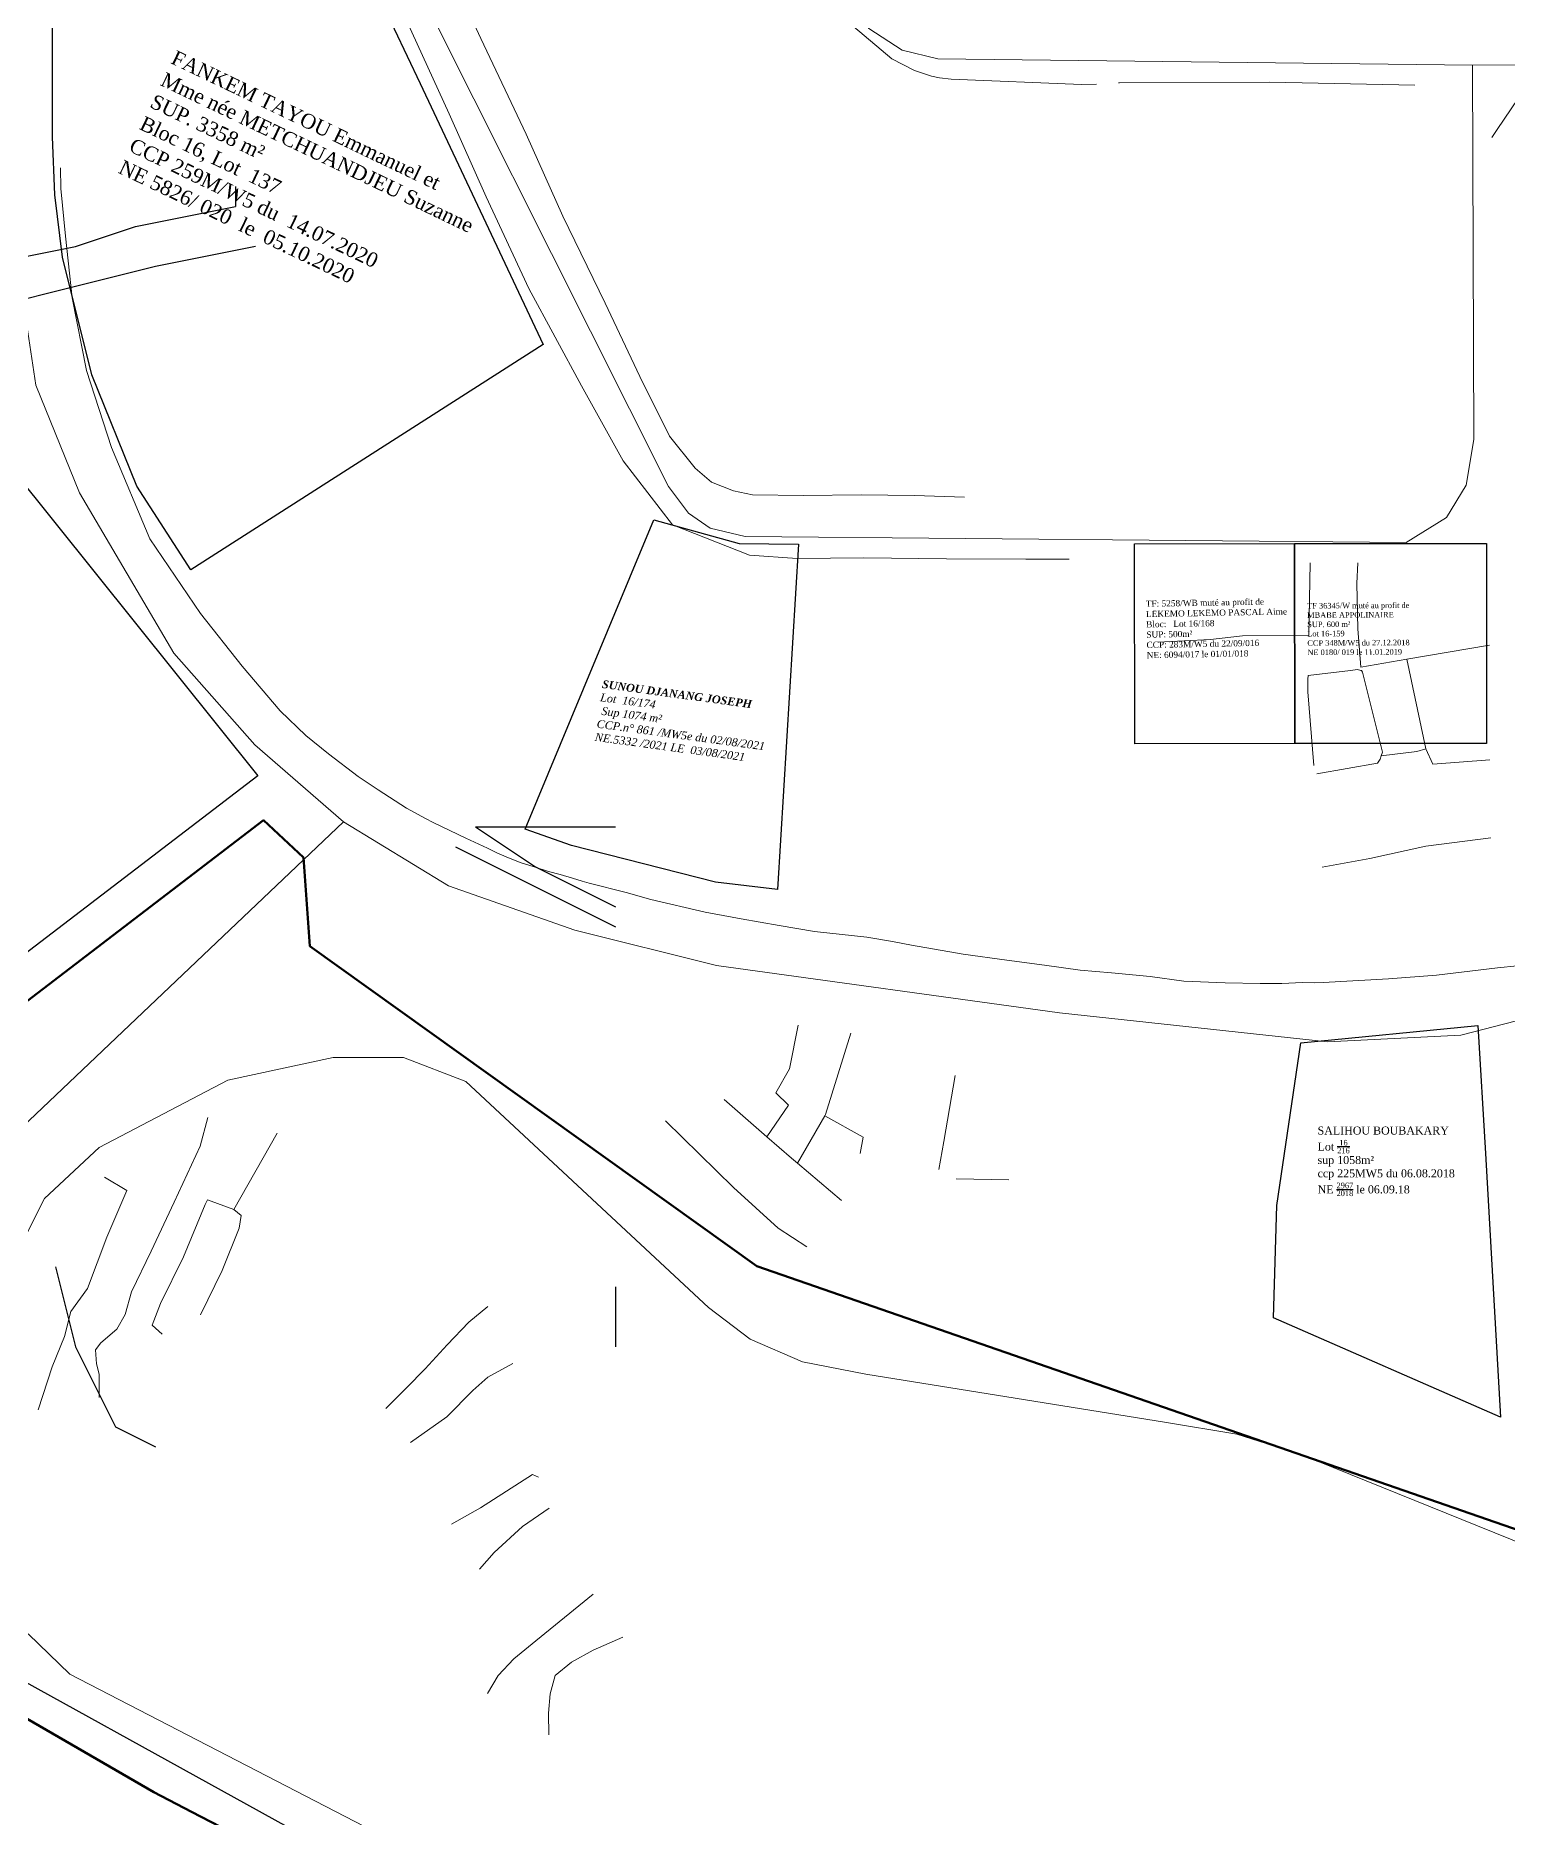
# Model space of a CAD drawing. Header units: millimetres. Extents: x 579832 to 917290, y 449831 to 1452191.
# Drawn here: x 581953.6 to 582137.6, y 450961.2 to 451183.9 of the extents above; entities that cross this region are included whole.
import ezdxf

# ---------------------------------------------------------------- set-up
doc = ezdxf.new("R2010")
doc.units = ezdxf.units.MM
doc.header["$LTSCALE"] = 10
doc.layers.add('drains_fossés', color=120, linetype='Continuous', lineweight=20)
doc.layers.add('Roads_others', color=24, linetype='Continuous', lineweight=9)
for name, color, linetype in [('end maj 26 02 2021', 7, 'Continuous'), ('MAJ JUILLET 06.07.2021', 7, 'Continuous'), ('MAJ JUILLET 2021', 7, 'Continuous'), ('TF 16274-w', 2, 'Continuous')]:
    doc.layers.add(name, color=color, linetype=linetype)
doc.styles.add('Times 1.0', font='times.ttf', dxfattribs={"width": 0.99, "height": 1})

msp = doc.modelspace()

# ---------------------------------------------------------------- linework, layer by layer
at = {"color": 5, "flags": 128}
msp.add_lwpolyline([(582030.9, 451123.36), (582041.59, 451120.38), (582049.02, 451120.29), (582046.36, 451077.12), (582038.64, 451078.07), (582020.63, 451082.65), (582014.83, 451084.67), (582022.11, 451102.21)], close=True, dxfattribs=at)
msp.add_lwpolyline([(582030.9, 451123.36), (582041.59, 451120.38), (582049.02, 451120.29), (582046.36, 451077.12), (582038.64, 451078.07), (582020.63, 451082.65), (582014.83, 451084.67), (582022.11, 451102.21)], close=True, dxfattribs=at)
msp.add_lwpolyline([(582030.9, 451123.36), (582041.59, 451120.38), (582049.02, 451120.29), (582046.36, 451077.12), (582038.64, 451078.07), (582020.63, 451082.65), (582014.83, 451084.67), (582022.11, 451102.21)], close=True, dxfattribs=at)
msp.add_lwpolyline([(582030.9, 451123.36), (582041.59, 451120.38), (582049.02, 451120.29), (582046.36, 451077.12), (582038.64, 451078.07), (582020.63, 451082.65), (582014.83, 451084.67), (582022.11, 451102.21)], close=True, dxfattribs=at)
at = {"layer": 'drains_fossés'}
for p, q in [((582112.79, 451108.88), (582112.95, 451117.98)), ((582112.79, 451108.88), (582112.95, 451117.98)), ((582125.06, 451105.91), (582135.36, 451107.7)), ((582125.06, 451105.91), (582135.36, 451107.7)), ((582119.28, 451104.91), (582125.06, 451105.91)), ((582119.28, 451104.91), (582125.06, 451105.91)), ((582127.4, 451094.74), (582125.06, 451105.91)), ((582127.4, 451094.74), (582125.06, 451105.91)), ((582045.03, 451046.23), (582039.69, 451050.88)), ((582045.03, 451046.23), (582039.69, 451050.88)), ((582048.87, 451042.93), (582052.3, 451048.85)), ((582048.87, 451042.93), (582052.3, 451048.85)), ((581978.43, 451037.16), (581983.84, 451046.67)), ((581978.43, 451037.16), (581983.84, 451046.67)), ((582054.38, 451038.28), (582048.87, 451042.93)), ((582054.38, 451038.28), (582048.87, 451042.93)), ((582075.31, 451040.83), (582068.71, 451040.99)), ((582075.31, 451040.83), (582068.71, 451040.99))]:
    msp.add_line(p, q, dxfattribs=at)
for points in [[(582086.24, 451177.79), (582084.38, 451177.78), (582068.09, 451178.44), (582066.61, 451178.58), (582065.62, 451178.78), (582064.51, 451179.19), (582063.51, 451179.51), (582060.68, 451180.96), (582055.86, 451185), (582053.49, 451187.53), (582051.62, 451191.06), (582048.17, 451198.15), (582044.03, 451206.93), (582042.32, 451210.59), (582041.78, 451211.18), (582034.48, 451214.51), (582034.43, 451214.54)], [(582086.24, 451177.79), (582084.38, 451177.78), (582068.09, 451178.44), (582066.61, 451178.58), (582065.62, 451178.78), (582064.51, 451179.19), (582063.51, 451179.51), (582060.68, 451180.96), (582055.86, 451185), (582053.49, 451187.53), (582051.62, 451191.06), (582048.17, 451198.15), (582044.03, 451206.93), (582042.32, 451210.59), (582041.78, 451211.18), (582034.48, 451214.51), (582034.43, 451214.54)], [(582082.85, 451118.43), (582077.43, 451118.43), (582067.49, 451118.48), (582057.17, 451118.59), (582048.85, 451118.53), (582042.89, 451118.91), (582033.25, 451122.74), (582027.09, 451130.74), (582021.86, 451140.11), (582015.29, 451152.25), (582009.95, 451163.72), (582005.33, 451174.1), (582000, 451185.74), (581999.91, 451185.94), (581995.05, 451195.9), (581988.22, 451199.77), (581987.25, 451200.52)], [(582082.85, 451118.43), (582077.43, 451118.43), (582067.49, 451118.48), (582057.17, 451118.59), (582048.85, 451118.53), (582042.89, 451118.91), (582033.25, 451122.74), (582027.09, 451130.74), (582021.86, 451140.11), (582015.29, 451152.25), (582009.95, 451163.72), (582005.33, 451174.1), (582000, 451185.74), (581999.91, 451185.94), (581995.05, 451195.9), (581988.22, 451199.77), (581987.25, 451200.52)], [(582069.76, 451126.18), (582063.49, 451126.38), (582056.83, 451126.48), (582049.61, 451126.37), (582043.24, 451126.45), (582040.86, 451126.99), (582038.13, 451128.06), (582036.08, 451129.79), (582032.87, 451133.8), (582029.15, 451141.27), (582024.83, 451150.44), (582019.56, 451161.31), (582014.98, 451171.55), (582009.3, 451183.51), (582004.16, 451194.49), (582000.74, 451201.92)], [(582069.76, 451126.18), (582063.49, 451126.38), (582056.83, 451126.48), (582049.61, 451126.37), (582043.24, 451126.45), (582040.86, 451126.99), (582038.13, 451128.06), (582036.08, 451129.79), (582032.87, 451133.8), (582029.15, 451141.27), (582024.83, 451150.44), (582019.56, 451161.31), (582014.98, 451171.55), (582009.3, 451183.51), (582004.16, 451194.49), (582000.74, 451201.92)], [(582126.03, 451177.68), (582107.91, 451178.07), (582089.14, 451177.97), (582088.99, 451177.97)], [(582126.03, 451177.68), (582107.91, 451178.07), (582089.14, 451177.97), (582088.99, 451177.97)], [(582139.85, 451177.32), (582136.35, 451172.13), (582135.67, 451171.13)], [(582139.85, 451177.32), (582136.35, 451172.13), (582135.67, 451171.13)], [(582138.83, 451067.58), (582136.39, 451067.36), (582133.96, 451067.04), (582128.74, 451066.43), (582122.76, 451065.98), (582114.57, 451065.51), (582113.46, 451065.49), (582111.99, 451065.51), (582109.41, 451065.4), (582106.7, 451065.4), (582102.32, 451065.48), (582097.18, 451065.69), (582092.95, 451066.27), (582088.13, 451066.73), (582084.22, 451067.07), (582079.76, 451067.7), (582075.03, 451068.29), (582069.57, 451069.05), (582063.13, 451070.19), (582060.76, 451070.63), (582057.56, 451071.18), (582051, 451071.89), (582046.57, 451072.64), (582041.82, 451073.48), (582037.34, 451074.3), (582030.55, 451075.88), (582027.47, 451076.75), (582022.82, 451077.94), (582021.96, 451078.2), (582020.75, 451078.57), (582019.2, 451079), (582017.76, 451079.41), (582015.97, 451079.96), (582014.2, 451080.52), (582012.46, 451081.24), (582011.28, 451081.73), (582010.11, 451082.31), (582007.4, 451083.56), (582003.33, 451085.51), (582002.36, 451086), (582000, 451087.31), (581996.45, 451089.59), (581993.94, 451091.27), (581990.27, 451094.11), (581987.43, 451096.39), (581984.22, 451099.46), (581979.44, 451105.07), (581974.26, 451111.65), (581967.9, 451120.96), (581963.12, 451132.4), (581959.98, 451142.01), (581958.19, 451151.1), (581957.39, 451158.82), (581956.8, 451164.77), (581956.77, 451167.36)], [(582138.83, 451067.58), (582136.39, 451067.36), (582133.96, 451067.04), (582128.74, 451066.43), (582122.76, 451065.98), (582114.57, 451065.51), (582113.46, 451065.49), (582111.99, 451065.51), (582109.41, 451065.4), (582106.7, 451065.4), (582102.32, 451065.48), (582097.18, 451065.69), (582092.95, 451066.27), (582088.13, 451066.73), (582084.22, 451067.07), (582079.76, 451067.7), (582075.03, 451068.29), (582069.57, 451069.05), (582063.13, 451070.19), (582060.76, 451070.63), (582057.56, 451071.18), (582051, 451071.89), (582046.57, 451072.64), (582041.82, 451073.48), (582037.34, 451074.3), (582030.55, 451075.88), (582027.47, 451076.75), (582022.82, 451077.94), (582021.96, 451078.2), (582020.75, 451078.57), (582019.2, 451079), (582017.76, 451079.41), (582015.97, 451079.96), (582014.2, 451080.52), (582012.46, 451081.24), (582011.28, 451081.73), (582010.11, 451082.31), (582007.4, 451083.56), (582003.33, 451085.51), (582002.36, 451086), (582000, 451087.31), (581996.45, 451089.59), (581993.94, 451091.27), (581990.27, 451094.11), (581987.43, 451096.39), (581984.22, 451099.46), (581979.44, 451105.07), (581974.26, 451111.65), (581967.9, 451120.96), (581963.12, 451132.4), (581959.98, 451142.01), (581958.19, 451151.1), (581957.39, 451158.82), (581956.8, 451164.77), (581956.77, 451167.36)], [(582119.28, 451104.91), (582118.9, 451109.73), (582118.78, 451115.4), (582118.9, 451117.97)], [(582119.28, 451104.91), (582118.9, 451109.73), (582118.78, 451115.4), (582118.9, 451117.97)], [(582112.79, 451108.88), (582104.5, 451108.83), (582100.49, 451108.38), (582093.94, 451108.06)], [(582112.79, 451108.88), (582104.5, 451108.83), (582100.49, 451108.38), (582093.94, 451108.06)], [(582119.31, 451104.51), (582118.89, 451104.64), (582117.99, 451104.51), (582112.7, 451103.89)], [(582119.31, 451104.51), (582118.89, 451104.64), (582117.99, 451104.51), (582112.7, 451103.89)], [(582121.84, 451093.84), (582121.99, 451094.29), (582119.51, 451104.3), (582119.36, 451104.5), (582119.31, 451104.51)], [(582121.84, 451093.84), (582121.99, 451094.29), (582119.51, 451104.3), (582119.36, 451104.5), (582119.31, 451104.51)], [(582112.7, 451103.89), (582112.65, 451103.41), (582112.66, 451101.83), (582113.43, 451092.63)], [(582112.7, 451103.89), (582112.65, 451103.41), (582112.66, 451101.83), (582113.43, 451092.63)], [(582113.78, 451091.6), (582121.38, 451092.92), (582121.72, 451093.43), (582121.84, 451093.84)], [(582113.78, 451091.6), (582121.38, 451092.92), (582121.72, 451093.43), (582121.84, 451093.84)], [(582121.84, 451093.84), (582126.29, 451094.4), (582127.4, 451094.74)], [(582121.84, 451093.84), (582126.29, 451094.4), (582127.4, 451094.74)], [(582127.4, 451094.74), (582128.29, 451092.81), (582135.4, 451093.35)], [(582127.4, 451094.74), (582128.29, 451092.81), (582135.4, 451093.35)], [(582114.45, 451079.94), (582120.42, 451081.03), (582127.42, 451082.56), (582135.56, 451083.61)], [(582114.45, 451079.94), (582120.42, 451081.03), (582127.42, 451082.56), (582135.56, 451083.61)], [(582048.94, 451060.17), (582047.86, 451054.71), (582046.18, 451051.74), (582047.75, 451050.18), (582045.03, 451046.23)], [(582048.94, 451060.17), (582047.86, 451054.71), (582046.18, 451051.74), (582047.75, 451050.18), (582045.03, 451046.23)], [(582052.3, 451048.85), (582052.39, 451049), (582055.54, 451059.18)], [(582052.3, 451048.85), (582052.39, 451049), (582055.54, 451059.18)], [(582068.58, 451053.87), (582067.16, 451045.64), (582066.53, 451042.15)], [(582068.58, 451053.87), (582067.16, 451045.64), (582066.53, 451042.15)], [(581961.59, 451013.66), (581961.6, 451016.58), (581961.26, 451017.86), (581961.14, 451019.59), (581961.81, 451020.47), (581963.78, 451022.2), (581964.82, 451024.03), (581965.64, 451026.84), (581968.08, 451031.93), (581970.94, 451038.04), (581974.19, 451045.07), (581975.18, 451048.63)], [(581961.59, 451013.66), (581961.6, 451016.58), (581961.26, 451017.86), (581961.14, 451019.59), (581961.81, 451020.47), (581963.78, 451022.2), (581964.82, 451024.03), (581965.64, 451026.84), (581968.08, 451031.93), (581970.94, 451038.04), (581974.19, 451045.07), (581975.18, 451048.63)], [(582056.73, 451044.13), (582057.09, 451046.18), (582052.3, 451048.85)], [(582056.73, 451044.13), (582057.09, 451046.18), (582052.3, 451048.85)], [(582050.04, 451032.47), (582046.47, 451034.79), (582040.86, 451039.89), (582032.39, 451048.23)], [(582050.04, 451032.47), (582046.47, 451034.79), (582040.86, 451039.89), (582032.39, 451048.23)], [(582048.87, 451042.93), (582048.12, 451043.55), (582045.03, 451046.23)], [(582048.87, 451042.93), (582048.12, 451043.55), (582045.03, 451046.23)], [(581953.97, 451012.1), (581955.7, 451017.46), (581957.24, 451021.28), (581958.06, 451024.38), (581960.14, 451027.27), (581962.56, 451033.7), (581965.04, 451039.53), (581962.23, 451041.19)], [(581953.97, 451012.1), (581955.7, 451017.46), (581957.24, 451021.28), (581958.06, 451024.38), (581960.14, 451027.27), (581962.56, 451033.7), (581965.04, 451039.53), (581962.23, 451041.19)], [(581969.47, 451021.55), (581968.21, 451022.68), (581969.25, 451025.41), (581972.14, 451031.21), (581974.85, 451037.78), (581975.12, 451038.33), (581978.43, 451037.16)], [(581969.47, 451021.55), (581968.21, 451022.68), (581969.25, 451025.41), (581972.14, 451031.21), (581974.85, 451037.78), (581975.12, 451038.33), (581978.43, 451037.16)], [(581974.24, 451023.96), (581976.94, 451029.51), (581979.08, 451034.79), (581979.34, 451036.38), (581978.43, 451037.16)], [(581974.24, 451023.96), (581976.94, 451029.51), (581979.08, 451034.79), (581979.34, 451036.38), (581978.43, 451037.16)], [(582010.16, 451025.03), (582007.79, 451023.07), (582005.08, 451020.23), (582002.33, 451017.23), (582000, 451014.86), (581999.64, 451014.49), (581997.42, 451012.28)], [(582010.16, 451025.03), (582007.79, 451023.07), (582005.08, 451020.23), (582002.33, 451017.23), (582000, 451014.86), (581999.64, 451014.49), (581997.42, 451012.28)], [(582013.29, 451017.89), (582010.16, 451016.18), (582008.31, 451014.52), (582005.05, 451011.24), (582000.49, 451008.01)], [(582013.29, 451017.89), (582010.16, 451016.18), (582008.31, 451014.52), (582005.05, 451011.24), (582000.49, 451008.01)], [(582016.49, 451003.69), (582015.75, 451004.03), (582009.27, 450999.84), (582005.61, 450997.83)], [(582016.49, 451003.69), (582015.75, 451004.03), (582009.27, 450999.84), (582005.61, 450997.83)], [(582017.83, 450999.8), (582014.52, 450997.51), (582010.94, 450994.26), (582009.11, 450992.18)], [(582017.83, 450999.8), (582014.52, 450997.51), (582010.94, 450994.26), (582009.11, 450992.18)], [(582023.33, 450989.04), (582016.15, 450983.21), (582013.41, 450980.97), (582011.45, 450978.89), (582010.11, 450976.64)], [(582023.33, 450989.04), (582016.15, 450983.21), (582013.41, 450980.97), (582011.45, 450978.89), (582010.11, 450976.64)], [(582027.03, 450983.68), (582023.35, 450982.06), (582020.63, 450980.56), (582018.59, 450978.88), (582017.97, 450976.59), (582017.74, 450974.18), (582017.81, 450971.48)], [(582027.03, 450983.68), (582023.35, 450982.06), (582020.63, 450980.56), (582018.59, 450978.88), (582017.97, 450976.59), (582017.74, 450974.18), (582017.81, 450971.48)]]:
    msp.add_lwpolyline(points, dxfattribs=at)
at = {"layer": 'end maj 26 02 2021', "color": 1, "flags": 128}
msp.add_lwpolyline([(581523.29, 450916.17), (581435.73, 451067.69), (581514.41, 451121.81), (581502.75, 451138.06), (581635.77, 451226.97), (581727.07, 451300.14), (581760.47, 451293.77), (581792.55, 451450.37), (581822.55, 451450.4), (581822.62, 451375.4), (581836.62, 451375.41), (581836.71, 451283.41), (581873, 451198.87), (581858.81, 451194), (581868.56, 451165.63), (581941.38, 451190.64), (581945.75, 451135.81), (581981.43, 451091.36), (581931.38, 451053.09), (581929, 450990.99), (581996.59, 450953.66)], dxfattribs=at)
msp.add_lwpolyline([(581523.29, 450916.17), (581435.73, 451067.69), (581514.41, 451121.81), (581502.75, 451138.06), (581635.77, 451226.97), (581727.07, 451300.14), (581760.47, 451293.77), (581792.55, 451450.37), (581822.55, 451450.4), (581822.62, 451375.4), (581836.62, 451375.41), (581836.71, 451283.41), (581873, 451198.87), (581858.81, 451194), (581868.56, 451165.63), (581941.38, 451190.64), (581945.75, 451135.81), (581981.43, 451091.36), (581931.38, 451053.09), (581929, 450990.99), (581996.59, 450953.66)], dxfattribs=at)
at = {"layer": 'end maj 26 02 2021', "color": 1, "lineweight": 30, "flags": 128}
msp.add_lwpolyline([(581523.29, 450916.17), (581435.73, 451067.69), (581514.41, 451121.81), (581502.75, 451138.06), (581635.77, 451226.97), (581727.07, 451300.14), (581760.47, 451293.77), (581792.55, 451450.37), (581822.55, 451450.4), (581822.62, 451375.4), (581836.62, 451375.41), (581836.71, 451283.41), (581873, 451198.87), (581858.81, 451194), (581868.56, 451165.63), (581941.38, 451190.64), (581945.75, 451135.81), (581981.43, 451091.36), (581931.38, 451053.09), (581929, 450990.99), (581996.59, 450953.66)], dxfattribs=at)
msp.add_lwpolyline([(581523.29, 450916.17), (581435.73, 451067.69), (581514.41, 451121.81), (581502.75, 451138.06), (581635.77, 451226.97), (581727.07, 451300.14), (581760.47, 451293.77), (581792.55, 451450.37), (581822.55, 451450.4), (581822.62, 451375.4), (581836.62, 451375.41), (581836.71, 451283.41), (581873, 451198.87), (581858.81, 451194), (581868.56, 451165.63), (581941.38, 451190.64), (581945.75, 451135.81), (581981.43, 451091.36), (581931.38, 451053.09), (581929, 450990.99), (581996.59, 450953.66)], dxfattribs=at)
at = {"layer": 'end maj 26 02 2021', "color": 150, "lineweight": -3, "flags": 128}
msp.add_lwpolyline([(581984.64, 451201.68), (581991.95, 451198.44), (582001.69, 451177.88), (582017.09, 451145.28), (582017.09, 451145.28), (581991.1, 451128.65), (581973.04, 451117.08), (581966.31, 451127.56), (581960.66, 451141.47), (581957.01, 451156.16), (581956.06, 451163.96), (581955.76, 451171.23), (581955.73, 451187.89), (581960.49, 451194.32)], close=True, dxfattribs=at)
msp.add_lwpolyline([(581984.64, 451201.68), (581991.95, 451198.44), (582001.69, 451177.88), (582017.09, 451145.28), (582017.09, 451145.28), (581991.1, 451128.65), (581973.04, 451117.08), (581966.31, 451127.56), (581960.66, 451141.47), (581957.01, 451156.16), (581956.06, 451163.96), (581955.76, 451171.23), (581955.73, 451187.89), (581960.49, 451194.32)], close=True, dxfattribs=at)
msp.add_lwpolyline([(581984.64, 451201.68), (581991.95, 451198.44), (582001.69, 451177.88), (582017.09, 451145.28), (582017.09, 451145.28), (581991.1, 451128.65), (581973.04, 451117.08), (581966.31, 451127.56), (581960.66, 451141.47), (581957.01, 451156.16), (581956.06, 451163.96), (581955.76, 451171.23), (581955.73, 451187.89), (581960.49, 451194.32)], close=True, dxfattribs=at)
msp.add_lwpolyline([(581984.64, 451201.68), (581991.95, 451198.44), (582001.69, 451177.88), (582017.09, 451145.28), (582017.09, 451145.28), (581991.1, 451128.65), (581973.04, 451117.08), (581966.31, 451127.56), (581960.66, 451141.47), (581957.01, 451156.16), (581956.06, 451163.96), (581955.76, 451171.23), (581955.73, 451187.89), (581960.49, 451194.32)], close=True, dxfattribs=at)
at = {"layer": 'end maj 26 02 2021', "flags": 128}
for points in [[(581978.61, 451164.99), (581978.61, 451162.49)], [(581978.61, 451164.99), (581978.61, 451162.49)], [(581978.61, 451164.99), (581978.61, 451162.49)], [(581978.61, 451164.99), (581978.61, 451162.49)], [(581981.11, 451157.49), (581968.61, 451154.99), (581958.61, 451152.49), (581948.61, 451149.99), (581938.61, 451147.49), (581933.61, 451149.99), (581946.11, 451154.99), (581958.61, 451157.49), (581966.11, 451159.99), (581978.61, 451162.49)], [(581981.11, 451157.49), (581968.61, 451154.99), (581958.61, 451152.49), (581948.61, 451149.99), (581938.61, 451147.49), (581933.61, 451149.99), (581946.11, 451154.99), (581958.61, 451157.49), (581966.11, 451159.99), (581978.61, 451162.49)], [(581981.11, 451157.49), (581968.61, 451154.99), (581958.61, 451152.49), (581948.61, 451149.99), (581938.61, 451147.49), (581933.61, 451149.99), (581946.11, 451154.99), (581958.61, 451157.49), (581966.11, 451159.99), (581978.61, 451162.49)], [(581981.11, 451157.49), (581968.61, 451154.99), (581958.61, 451152.49), (581948.61, 451149.99), (581938.61, 451147.49), (581933.61, 451149.99), (581946.11, 451154.99), (581958.61, 451157.49), (581966.11, 451159.99), (581978.61, 451162.49)], [(582008.61, 451084.99), (582016.11, 451084.99), (582026.11, 451084.99)], [(582008.61, 451084.99), (582016.11, 451079.99), (582026.11, 451074.99)], [(582008.61, 451084.99), (582016.11, 451084.99), (582026.11, 451084.99)], [(582008.61, 451084.99), (582016.11, 451079.99), (582026.11, 451074.99)], [(582008.61, 451084.99), (582016.11, 451084.99), (582026.11, 451084.99)], [(582008.61, 451084.99), (582016.11, 451079.99), (582026.11, 451074.99)], [(582008.61, 451084.99), (582016.11, 451084.99), (582026.11, 451084.99)], [(582008.61, 451084.99), (582016.11, 451079.99), (582026.11, 451074.99)], [(582006.11, 451082.49), (582011.11, 451079.99), (582016.11, 451077.49), (582021.11, 451074.99), (582026.11, 451072.49)], [(582006.11, 451082.49), (582011.11, 451079.99), (582016.11, 451077.49), (582021.11, 451074.99), (582026.11, 451072.49)], [(582006.11, 451082.49), (582011.11, 451079.99), (582016.11, 451077.49), (582021.11, 451074.99), (582026.11, 451072.49)], [(582006.11, 451082.49), (582011.11, 451079.99), (582016.11, 451077.49), (582021.11, 451074.99), (582026.11, 451072.49)], [(581956.11, 451029.99), (581958.61, 451019.99), (581961.11, 451014.99), (581963.61, 451009.99), (581968.61, 451007.49)], [(581956.11, 451029.99), (581958.61, 451019.99), (581961.11, 451014.99), (581963.61, 451009.99), (581968.61, 451007.49)], [(581956.11, 451029.99), (581958.61, 451019.99), (581961.11, 451014.99), (581963.61, 451009.99), (581968.61, 451007.49)], [(581956.11, 451029.99), (581958.61, 451019.99), (581961.11, 451014.99), (581963.61, 451009.99), (581968.61, 451007.49)], [(582026.11, 451027.49), (582026.11, 451027.49), (582026.11, 451027.49), (582026.11, 451027.49), (582026.11, 451024.99), (582026.11, 451022.49), (582026.11, 451019.99), (582026.11, 451019.99)], [(582026.11, 451027.49), (582026.11, 451027.49), (582026.11, 451027.49), (582026.11, 451027.49), (582026.11, 451024.99), (582026.11, 451022.49), (582026.11, 451019.99), (582026.11, 451019.99)], [(582026.11, 451027.49), (582026.11, 451027.49), (582026.11, 451027.49), (582026.11, 451027.49), (582026.11, 451024.99), (582026.11, 451022.49), (582026.11, 451019.99), (582026.11, 451019.99)], [(582026.11, 451027.49), (582026.11, 451027.49), (582026.11, 451027.49), (582026.11, 451027.49), (582026.11, 451024.99), (582026.11, 451022.49), (582026.11, 451019.99), (582026.11, 451019.99)]]:
    msp.add_lwpolyline(points, dxfattribs=at)
at = {"layer": 'end maj 26 02 2021', "color": 3, "flags": 128}
msp.add_lwpolyline([(582091.02, 451120.36), (582111.02, 451120.4), (582111.06, 451095.4), (582091.06, 451095.36)], close=True, dxfattribs=at)
msp.add_lwpolyline([(582091.02, 451120.36), (582111.02, 451120.4), (582111.06, 451095.4), (582091.06, 451095.36)], close=True, dxfattribs=at)
msp.add_lwpolyline([(582091.02, 451120.36), (582111.02, 451120.4), (582111.06, 451095.4), (582091.06, 451095.36)], close=True, dxfattribs=at)
msp.add_lwpolyline([(582091.02, 451120.36), (582111.02, 451120.4), (582111.06, 451095.4), (582091.06, 451095.36)], close=True, dxfattribs=at)
at = {"layer": 'end maj 26 02 2021', "color": 3, "lineweight": -3, "flags": 128}
msp.add_lwpolyline([(582111.02, 451120.4), (582135.02, 451120.4), (582135.02, 451095.4), (582111.06, 451095.4)], close=True, dxfattribs=at)
msp.add_lwpolyline([(582111.02, 451120.4), (582135.02, 451120.4), (582135.02, 451095.4), (582111.06, 451095.4)], close=True, dxfattribs=at)
msp.add_lwpolyline([(582111.02, 451120.4), (582135.02, 451120.4), (582135.02, 451095.4), (582111.06, 451095.4)], close=True, dxfattribs=at)
msp.add_lwpolyline([(582111.02, 451120.4), (582135.02, 451120.4), (582135.02, 451095.4), (582111.06, 451095.4)], close=True, dxfattribs=at)
at = {"layer": 'end maj 26 02 2021', "color": 150, "flags": 128}
msp.add_lwpolyline([(582133.92, 451060.13), (582134.87, 451044.15), (582136.77, 451011.2), (582108.38, 451023.58), (582108.78, 451037.64), (582111.79, 451057.99)], close=True, dxfattribs=at)
msp.add_lwpolyline([(582133.92, 451060.13), (582134.87, 451044.15), (582136.77, 451011.2), (582108.38, 451023.58), (582108.78, 451037.64), (582111.79, 451057.99)], close=True, dxfattribs=at)
msp.add_lwpolyline([(582133.92, 451060.13), (582134.87, 451044.15), (582136.77, 451011.2), (582108.38, 451023.58), (582108.78, 451037.64), (582111.79, 451057.99)], close=True, dxfattribs=at)
msp.add_lwpolyline([(582133.92, 451060.13), (582134.87, 451044.15), (582136.77, 451011.2), (582108.38, 451023.58), (582108.78, 451037.64), (582111.79, 451057.99)], close=True, dxfattribs=at)
at = {"layer": 'MAJ JUILLET 2021', "lineweight": -3, "flags": 128}
msp.add_lwpolyline([(582030.9, 451123.36), (582041.59, 451120.38)], dxfattribs=at)
msp.add_lwpolyline([(582030.9, 451123.36), (582041.59, 451120.38)], dxfattribs=at)
msp.add_lwpolyline([(582030.9, 451123.36), (582041.59, 451120.38)], dxfattribs=at)
msp.add_lwpolyline([(582030.9, 451123.36), (582041.59, 451120.38)], dxfattribs=at)
at = {"layer": 'Roads_others'}
for points in [[(582243.09, 451374.57), (582091.15, 451375.56), (582052.38, 451376.2), (582046.87, 451375.45), (582044.04, 451373.53), (582041.98, 451370.54), (582042.18, 451312.16), (582043.45, 451219.98), (582054.79, 451188.81), (582057.8, 451184.74), (582061.95, 451182.05), (582066.41, 451180.95), (582133.27, 451180.19), (582228.42, 451180.86), (582359.91, 451180.1)], [(582243.09, 451374.57), (582091.15, 451375.56), (582052.38, 451376.2), (582046.87, 451375.45), (582044.04, 451373.53), (582041.98, 451370.54), (582042.18, 451312.16), (582043.45, 451219.98), (582054.79, 451188.81), (582057.8, 451184.74), (582061.95, 451182.05), (582066.41, 451180.95), (582133.27, 451180.19), (582228.42, 451180.86), (582359.91, 451180.1)], [(582230.58, 451246.69), (582228.42, 451180.86), (582226.1, 451144.57), (582220.01, 451124.3), (582209.54, 451110.02), (582199.79, 451097.3), (582185.14, 451084.26), (582168.48, 451072.35), (582146.83, 451062.79), (582131.8, 451058.93), (582115.13, 451058.1), (582081.62, 451061.73), (582038.75, 451067.64), (582021.03, 451072.06), (582005.24, 451077.6), (581992.14, 451085.58), (581981.04, 451095.24), (581970.9, 451106.69), (581959.13, 451126.72), (581953.68, 451140.17), (581951.28, 451155.99)], [(582230.58, 451246.69), (582228.42, 451180.86), (582226.1, 451144.57), (582220.01, 451124.3), (582209.54, 451110.02), (582199.79, 451097.3), (582185.14, 451084.26), (582168.48, 451072.35), (582146.83, 451062.79), (582131.8, 451058.93), (582115.13, 451058.1), (582081.62, 451061.73), (582038.75, 451067.64), (582021.03, 451072.06), (582005.24, 451077.6), (581992.14, 451085.58), (581981.04, 451095.24), (581970.9, 451106.69), (581959.13, 451126.72), (581953.68, 451140.17), (581951.28, 451155.99)], [(582133.27, 451180.19), (582133.44, 451133.38), (582132.48, 451127.69), (582130.02, 451123.62), (582124.96, 451120.52), (582042.34, 451121.25), (582037.96, 451122.32), (582035.24, 451124.16), (582032.74, 451127.53), (581993.79, 451205.12)], [(582133.27, 451180.19), (582133.44, 451133.38), (582132.48, 451127.69), (582130.02, 451123.62), (582124.96, 451120.52), (582042.34, 451121.25), (582037.96, 451122.32), (582035.24, 451124.16), (582032.74, 451127.53), (581993.79, 451205.12)], [(582354.89, 451134.55), (582294.82, 451121.93), (582287.53, 451118.23), (582282.33, 451113.11), (582205.03, 450984.77), (582200.88, 450978.99), (582193.81, 450975.96), (582186.06, 450976.54), (582111.9, 451006.49), (582103.79, 451009.07), (582094.77, 451010.54), (582057.4, 451016.57), (582049.51, 451018.12), (582042.96, 451020.92), (582037.75, 451024.91), (582007.43, 451053.12), (581999.61, 451056.15), (581990.82, 451056.14), (581977.66, 451053.32), (581961.58, 451044.88), (581954.74, 451038.51), (581949.69, 451028.52)], [(582354.89, 451134.55), (582294.82, 451121.93), (582287.53, 451118.23), (582282.33, 451113.11), (582205.03, 450984.77), (582200.88, 450978.99), (582193.81, 450975.96), (582186.06, 450976.54), (582111.9, 451006.49), (582103.79, 451009.07), (582094.77, 451010.54), (582057.4, 451016.57), (582049.51, 451018.12), (582042.96, 451020.92), (582037.75, 451024.91), (582007.43, 451053.12), (581999.61, 451056.15), (581990.82, 451056.14), (581977.66, 451053.32), (581961.58, 451044.88), (581954.74, 451038.51), (581949.69, 451028.52)], [(581992.14, 451085.58), (581943.57, 451039.53), (581938.07, 451031.84), (581933.98, 451021.26), (581926.95, 450907.84), (581927.73, 450870.57), (581931.19, 450825.32), (581933.73, 450814.68), (581939.02, 450804.26), (581947.6, 450786.67), (581951.12, 450774.7), (581957.41, 450731.07), (581956.73, 450725.6), (581954.21, 450720.8), (581938.01, 450693.57), (581937.2, 450688.91), (581938.77, 450684.77), (581980.26, 450648.88), (581995.9, 450638.98), (582015.25, 450630.13), (582033.61, 450623.46), (582035.14, 450622.34), (582036.07, 450620.39), (582036.22, 450616.7)], [(581992.14, 451085.58), (581943.57, 451039.53), (581938.07, 451031.84), (581933.98, 451021.26), (581926.95, 450907.84), (581927.73, 450870.57), (581931.19, 450825.32), (581933.73, 450814.68), (581939.02, 450804.26), (581947.6, 450786.67), (581951.12, 450774.7), (581957.41, 450731.07), (581956.73, 450725.6), (581954.21, 450720.8), (581938.01, 450693.57), (581937.2, 450688.91), (581938.77, 450684.77), (581980.26, 450648.88), (581995.9, 450638.98), (582015.25, 450630.13), (582033.61, 450623.46), (582035.14, 450622.34), (582036.07, 450620.39), (582036.22, 450616.7)], [(581952.7, 450984.09), (581957.92, 450979.07), (582002.16, 450956.18)], [(581952.7, 450984.09), (581957.92, 450979.07), (582002.16, 450956.18)]]:
    msp.add_lwpolyline(points, dxfattribs=at)
at = {"layer": 'TF 16274-w', "color": 2, "linetype": 'ByBlock', "lineweight": 100, "flags": 128}
msp.add_lwpolyline([(581998.26, 450948.85), (581973.13, 450961.87), (581968.41, 450964.32), (581930.67, 450986.14), (581933.05, 451048.28), (581982.13, 451085.8), (581987.11, 451081.12), (581987.92, 451070.06), (582043.78, 451030.05), (582190.03, 450979.35), (582288.95, 451130.87), (582359.37, 451151.06), (582369.37, 451186.06), (582305.64, 451253.92), (582287.88, 451263.52), (582275.32, 451264.22), (582277.92, 451395.06), (582506.72, 451390.48), (582519.31, 451413.78), (582535.78, 451430.16), (582588.43, 451430.16)], dxfattribs=at)
msp.add_lwpolyline([(581998.26, 450948.85), (581973.13, 450961.87), (581968.41, 450964.32), (581930.67, 450986.14), (581933.05, 451048.28), (581982.13, 451085.8), (581987.11, 451081.12), (581987.92, 451070.06), (582043.78, 451030.05), (582190.03, 450979.35), (582288.95, 451130.87), (582359.37, 451151.06), (582369.37, 451186.06), (582305.64, 451253.92), (582287.88, 451263.52), (582275.32, 451264.22), (582277.92, 451395.06), (582506.72, 451390.48), (582519.31, 451413.78), (582535.78, 451430.16), (582588.43, 451430.16)], dxfattribs=at)

# ---------------------------------------------------------------- texts
at = {"layer": 'end maj 26 02 2021', "color": 150, "linetype": 'ByBlock', "lineweight": -3, "ltscale": 0.0014, "attachment_point": 1, "style": 'Times 1.0'}
for s, insert, char_height, width, rotation in [('{\\C256;FANKEM TAYOU Emmanuel et \\PMme née METCHUANDJEU Suzanne \\fTimes New Roman|b0|i0|c186|p18;\\PSUP. \\fTimes New Roman|b0|i0|c0|p18;3358\\fTimes New Roman|b0|i0|c186|p18; m²\\PBloc 16, Lot\\fTimes New Roman|b0|i0|c0|p18;  137\\fTimes New Roman|b0|i0|c186|p18;\\PCCP \\fTimes New Roman|b0|i0|c0|p18;259\\fTimes New Roman|b0|i0|c186|p18;M/W5 du \\fTimes New Roman|b0|i0|c0|p18; 14.07.2020\\fTimes New Roman|b0|i0|c186|p18;\\PNE \\fTimes New Roman|b0|i0|c0|p18;5826\\fTimes New Roman|b0|i0|c186|p18;/ 020 \\fTimes New Roman|b0|i0|c0|p18; \\fTimes New Roman|b0|i0|c186|p18;le \\fTimes New Roman|b0|i0|c0|p18; 05.10.2020}', (581971.21, 451182.1), 1.8225, 71.964, 334.3972), ('{\\C256;FANKEM TAYOU Emmanuel et \\PMme née METCHUANDJEU Suzanne \\fTimes New Roman|b0|i0|c186|p18;\\PSUP. \\fTimes New Roman|b0|i0|c0|p18;3358\\fTimes New Roman|b0|i0|c186|p18; m²\\PBloc 16, Lot\\fTimes New Roman|b0|i0|c0|p18;  137\\fTimes New Roman|b0|i0|c186|p18;\\PCCP \\fTimes New Roman|b0|i0|c0|p18;259\\fTimes New Roman|b0|i0|c186|p18;M/W5 du \\fTimes New Roman|b0|i0|c0|p18; 14.07.2020\\fTimes New Roman|b0|i0|c186|p18;\\PNE \\fTimes New Roman|b0|i0|c0|p18;5826\\fTimes New Roman|b0|i0|c186|p18;/ 020 \\fTimes New Roman|b0|i0|c0|p18; \\fTimes New Roman|b0|i0|c186|p18;le \\fTimes New Roman|b0|i0|c0|p18; 05.10.2020}', (581971.21, 451182.1), 1.8225, 71.964, 334.3972), ('{\\C256;FANKEM TAYOU Emmanuel et \\PMme née METCHUANDJEU Suzanne \\fTimes New Roman|b0|i0|c186|p18;\\PSUP. \\fTimes New Roman|b0|i0|c0|p18;3358\\fTimes New Roman|b0|i0|c186|p18; m²\\PBloc 16, Lot\\fTimes New Roman|b0|i0|c0|p18;  137\\fTimes New Roman|b0|i0|c186|p18;\\PCCP \\fTimes New Roman|b0|i0|c0|p18;259\\fTimes New Roman|b0|i0|c186|p18;M/W5 du \\fTimes New Roman|b0|i0|c0|p18; 14.07.2020\\fTimes New Roman|b0|i0|c186|p18;\\PNE \\fTimes New Roman|b0|i0|c0|p18;5826\\fTimes New Roman|b0|i0|c186|p18;/ 020 \\fTimes New Roman|b0|i0|c0|p18; \\fTimes New Roman|b0|i0|c186|p18;le \\fTimes New Roman|b0|i0|c0|p18; 05.10.2020}', (581971.21, 451182.1), 1.8225, 71.964, 334.3972), ('{\\C256;FANKEM TAYOU Emmanuel et \\PMme née METCHUANDJEU Suzanne \\fTimes New Roman|b0|i0|c186|p18;\\PSUP. \\fTimes New Roman|b0|i0|c0|p18;3358\\fTimes New Roman|b0|i0|c186|p18; m²\\PBloc 16, Lot\\fTimes New Roman|b0|i0|c0|p18;  137\\fTimes New Roman|b0|i0|c186|p18;\\PCCP \\fTimes New Roman|b0|i0|c0|p18;259\\fTimes New Roman|b0|i0|c186|p18;M/W5 du \\fTimes New Roman|b0|i0|c0|p18; 14.07.2020\\fTimes New Roman|b0|i0|c186|p18;\\PNE \\fTimes New Roman|b0|i0|c0|p18;5826\\fTimes New Roman|b0|i0|c186|p18;/ 020 \\fTimes New Roman|b0|i0|c0|p18; \\fTimes New Roman|b0|i0|c186|p18;le \\fTimes New Roman|b0|i0|c0|p18; 05.10.2020}', (581971.21, 451182.1), 1.8225, 71.964, 334.3972), ('{\\C1;TF 36345/W muté au profit de \\P\\C256;MBABE APPOLINAIRE\\fTimes New Roman|b0|i0|c186|p18;\\PSUP. \\fTimes New Roman|b0|i0|c0|p18;600\\fTimes New Roman|b0|i0|c186|p18; m²\\P\\fTimes New Roman|b0|i0|c0|p18;Lot 16-159\\P\\fTimes New Roman|b0|i0|c186|p18;CCP \\fTimes New Roman|b0|i0|c0|p18;348\\fTimes New Roman|b0|i0|c186|p18;M/W\\fTimes New Roman|b0|i0|c0|p18;5\\fTimes New Roman|b0|i0|c186|p18; du \\fTimes New Roman|b0|i0|c0|p18;27\\fTimes New Roman|b0|i0|c186|p18;.\\fTimes New Roman|b0|i0|c0|p18;12\\fTimes New Roman|b0|i0|c186|p18;.2018\\PNE \\fTimes New Roman|b0|i0|c0|p18;0180\\fTimes New Roman|b0|i0|c186|p18;/ 01\\fTimes New Roman|b0|i0|c0|p18;9\\fTimes New Roman|b0|i0|c186|p18; le 1\\fTimes New Roman|b0|i0|c0|p18;1\\fTimes New Roman|b0|i0|c186|p18;.\\fTimes New Roman|b0|i0|c0|p18;01\\fTimes New Roman|b0|i0|c186|p18;.201\\fTimes New Roman|b0|i0|c0|p18;9}', (582112.58, 451112.95), 0.69811, 57.9145, 0.3147), ('{\\C1;TF 36345/W muté au profit de \\P\\C256;MBABE APPOLINAIRE\\fTimes New Roman|b0|i0|c186|p18;\\PSUP. \\fTimes New Roman|b0|i0|c0|p18;600\\fTimes New Roman|b0|i0|c186|p18; m²\\P\\fTimes New Roman|b0|i0|c0|p18;Lot 16-159\\P\\fTimes New Roman|b0|i0|c186|p18;CCP \\fTimes New Roman|b0|i0|c0|p18;348\\fTimes New Roman|b0|i0|c186|p18;M/W\\fTimes New Roman|b0|i0|c0|p18;5\\fTimes New Roman|b0|i0|c186|p18; du \\fTimes New Roman|b0|i0|c0|p18;27\\fTimes New Roman|b0|i0|c186|p18;.\\fTimes New Roman|b0|i0|c0|p18;12\\fTimes New Roman|b0|i0|c186|p18;.2018\\PNE \\fTimes New Roman|b0|i0|c0|p18;0180\\fTimes New Roman|b0|i0|c186|p18;/ 01\\fTimes New Roman|b0|i0|c0|p18;9\\fTimes New Roman|b0|i0|c186|p18; le 1\\fTimes New Roman|b0|i0|c0|p18;1\\fTimes New Roman|b0|i0|c186|p18;.\\fTimes New Roman|b0|i0|c0|p18;01\\fTimes New Roman|b0|i0|c186|p18;.201\\fTimes New Roman|b0|i0|c0|p18;9}', (582112.58, 451112.95), 0.69811, 57.9145, 0.3147), ('{\\C1;TF 36345/W muté au profit de \\P\\C256;MBABE APPOLINAIRE\\fTimes New Roman|b0|i0|c186|p18;\\PSUP. \\fTimes New Roman|b0|i0|c0|p18;600\\fTimes New Roman|b0|i0|c186|p18; m²\\P\\fTimes New Roman|b0|i0|c0|p18;Lot 16-159\\P\\fTimes New Roman|b0|i0|c186|p18;CCP \\fTimes New Roman|b0|i0|c0|p18;348\\fTimes New Roman|b0|i0|c186|p18;M/W\\fTimes New Roman|b0|i0|c0|p18;5\\fTimes New Roman|b0|i0|c186|p18; du \\fTimes New Roman|b0|i0|c0|p18;27\\fTimes New Roman|b0|i0|c186|p18;.\\fTimes New Roman|b0|i0|c0|p18;12\\fTimes New Roman|b0|i0|c186|p18;.2018\\PNE \\fTimes New Roman|b0|i0|c0|p18;0180\\fTimes New Roman|b0|i0|c186|p18;/ 01\\fTimes New Roman|b0|i0|c0|p18;9\\fTimes New Roman|b0|i0|c186|p18; le 1\\fTimes New Roman|b0|i0|c0|p18;1\\fTimes New Roman|b0|i0|c186|p18;.\\fTimes New Roman|b0|i0|c0|p18;01\\fTimes New Roman|b0|i0|c186|p18;.201\\fTimes New Roman|b0|i0|c0|p18;9}', (582112.58, 451112.95), 0.69811, 57.9145, 0.3147), ('{\\C1;TF 36345/W muté au profit de \\P\\C256;MBABE APPOLINAIRE\\fTimes New Roman|b0|i0|c186|p18;\\PSUP. \\fTimes New Roman|b0|i0|c0|p18;600\\fTimes New Roman|b0|i0|c186|p18; m²\\P\\fTimes New Roman|b0|i0|c0|p18;Lot 16-159\\P\\fTimes New Roman|b0|i0|c186|p18;CCP \\fTimes New Roman|b0|i0|c0|p18;348\\fTimes New Roman|b0|i0|c186|p18;M/W\\fTimes New Roman|b0|i0|c0|p18;5\\fTimes New Roman|b0|i0|c186|p18; du \\fTimes New Roman|b0|i0|c0|p18;27\\fTimes New Roman|b0|i0|c186|p18;.\\fTimes New Roman|b0|i0|c0|p18;12\\fTimes New Roman|b0|i0|c186|p18;.2018\\PNE \\fTimes New Roman|b0|i0|c0|p18;0180\\fTimes New Roman|b0|i0|c186|p18;/ 01\\fTimes New Roman|b0|i0|c0|p18;9\\fTimes New Roman|b0|i0|c186|p18; le 1\\fTimes New Roman|b0|i0|c0|p18;1\\fTimes New Roman|b0|i0|c186|p18;.\\fTimes New Roman|b0|i0|c0|p18;01\\fTimes New Roman|b0|i0|c186|p18;.201\\fTimes New Roman|b0|i0|c0|p18;9}', (582112.58, 451112.95), 0.69811, 57.9145, 0.3147)]:
    msp.add_mtext(s, dxfattribs=dict(at, insert=insert, char_height=char_height, width=width, rotation=rotation))
at = {"layer": 'end maj 26 02 2021', "insert": (582092.4, 451113.24), "char_height": 0.7715, "attachment_point": 1, "rotation": 1.0779}
msp.add_mtext_dynamic_manual_height_columns('{\\fTimes New Roman|b0|i0|c0|p18;\\C1;TF: 5258/WB muté au profit de\\C256;\\PLEKEMO LEKEMO PASCAL Aime\\PBloc:   Lot 16/168\\PSUP: 500m²\\PCCP: 283M/W5 du 22/09/016\\PNE: 6094/017 le 01/01/018}', width=73.2943, gutter_width=12.5, heights=[17.13], dxfattribs=at)
msp.add_mtext_dynamic_manual_height_columns('{\\fTimes New Roman|b0|i0|c0|p18;\\C1;TF: 5258/WB muté au profit de\\C256;\\PLEKEMO LEKEMO PASCAL Aime\\PBloc:   Lot 16/168\\PSUP: 500m²\\PCCP: 283M/W5 du 22/09/016\\PNE: 6094/017 le 01/01/018}', width=73.2943, gutter_width=12.5, heights=[17.13], dxfattribs=at)
msp.add_mtext_dynamic_manual_height_columns('{\\fTimes New Roman|b0|i0|c0|p18;\\C1;TF: 5258/WB muté au profit de\\C256;\\PLEKEMO LEKEMO PASCAL Aime\\PBloc:   Lot 16/168\\PSUP: 500m²\\PCCP: 283M/W5 du 22/09/016\\PNE: 6094/017 le 01/01/018}', width=73.2943, gutter_width=12.5, heights=[17.13], dxfattribs=at)
msp.add_mtext_dynamic_manual_height_columns('{\\fTimes New Roman|b0|i0|c0|p18;\\C1;TF: 5258/WB muté au profit de\\C256;\\PLEKEMO LEKEMO PASCAL Aime\\PBloc:   Lot 16/168\\PSUP: 500m²\\PCCP: 283M/W5 du 22/09/016\\PNE: 6094/017 le 01/01/018}', width=73.2943, gutter_width=12.5, heights=[17.13], dxfattribs=at)
at = {"layer": 'end maj 26 02 2021', "color": 150, "linetype": 'ByBlock', "lineweight": -3, "ltscale": 0.0014, "insert": (582113.89, 451047.51), "char_height": 1, "width": 16.7609, "attachment_point": 1, "style": 'Times 1.0'}
msp.add_mtext('\\A1;SALIHOU BOUBAKARY\\PLot {\\H0.7x;\\S16/216;}\\Psup 1058m²\\Pccp 225MW5 du 06.08.2018\\PNE {\\H0.7x;\\S2967/2018;} le 06.09.18', dxfattribs=at)
msp.add_mtext('\\A1;SALIHOU BOUBAKARY\\PLot {\\H0.7x;\\S16/216;}\\Psup 1058m²\\Pccp 225MW5 du 06.08.2018\\PNE {\\H0.7x;\\S2967/2018;} le 06.09.18', dxfattribs=at)
msp.add_mtext('\\A1;SALIHOU BOUBAKARY\\PLot {\\H0.7x;\\S16/216;}\\Psup 1058m²\\Pccp 225MW5 du 06.08.2018\\PNE {\\H0.7x;\\S2967/2018;} le 06.09.18', dxfattribs=at)
msp.add_mtext('\\A1;SALIHOU BOUBAKARY\\PLot {\\H0.7x;\\S16/216;}\\Psup 1058m²\\Pccp 225MW5 du 06.08.2018\\PNE {\\H0.7x;\\S2967/2018;} le 06.09.18', dxfattribs=at)
at = {"layer": 'MAJ JUILLET 06.07.2021', "insert": (582024.53, 451103.33), "char_height": 1, "width": 52.4143, "attachment_point": 1, "rotation": 352.2758}
msp.add_mtext('{\\fTimes New Roman|b1|i1|c0|p18;\\C7;SUNOU DJANANG JOSEPH \\P\\fTimes New Roman|b0|i1|c0|p18;Lot  16/174\\P Sup 1074 m²\\PCCP.n° 861 /MW5e du 02/08/2021\\PNE.5332 /2021 LE  03/08/2021 }', dxfattribs=at)
msp.add_mtext('{\\fTimes New Roman|b1|i1|c0|p18;\\C7;SUNOU DJANANG JOSEPH \\P\\fTimes New Roman|b0|i1|c0|p18;Lot  16/174\\P Sup 1074 m²\\PCCP.n° 861 /MW5e du 02/08/2021\\PNE.5332 /2021 LE  03/08/2021 }', dxfattribs=at)
msp.add_mtext('{\\fTimes New Roman|b1|i1|c0|p18;\\C7;SUNOU DJANANG JOSEPH \\P\\fTimes New Roman|b0|i1|c0|p18;Lot  16/174\\P Sup 1074 m²\\PCCP.n° 861 /MW5e du 02/08/2021\\PNE.5332 /2021 LE  03/08/2021 }', dxfattribs=at)
msp.add_mtext('{\\fTimes New Roman|b1|i1|c0|p18;\\C7;SUNOU DJANANG JOSEPH \\P\\fTimes New Roman|b0|i1|c0|p18;Lot  16/174\\P Sup 1074 m²\\PCCP.n° 861 /MW5e du 02/08/2021\\PNE.5332 /2021 LE  03/08/2021 }', dxfattribs=at)

doc.saveas('drawing.dxf')
